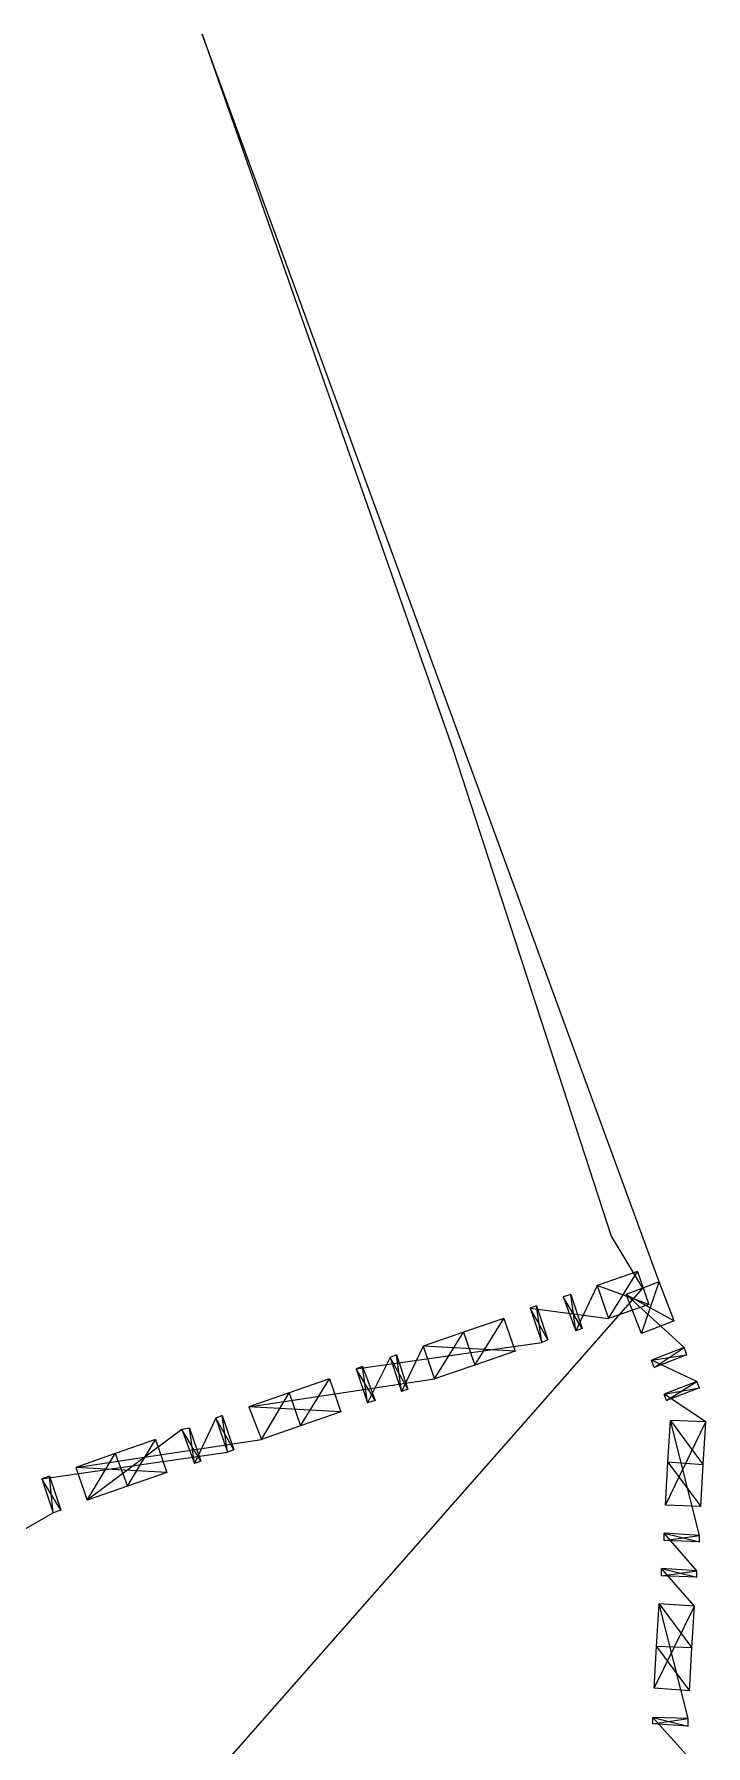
# Model space of a CAD drawing. Header units: metres. Extents: x 0 to 805, y 0 to 1107.
# Drawn here: x 697 to 730.8, y 1020.5 to 1106.6 of the extents above; entities that cross this region are included whole.
import ezdxf

# ---------------------------------------------------------------- set-up
doc = ezdxf.new("R2010")
doc.units = ezdxf.units.M
doc.layers.add('GUIDES', color=8, linetype='Continuous')
doc.layers.add('ROADS', color=7, linetype='Continuous')

msp = doc.modelspace()

# ---------------------------------------------------------------- linework, layer by layer
at = {"layer": 'GUIDES'}
for points in [[(725.29, 1043.672), (725.861, 1042.021), (727.322, 1044.37), (725.29, 1043.672)], [(725.861, 1042.021), (727.322, 1044.37), (727.893, 1042.719), (725.861, 1042.021)], [(723.575, 1043.1), (724.21, 1041.386), (723.956, 1043.227), (723.575, 1043.1)], [(724.21, 1041.386), (723.956, 1043.227), (724.528, 1041.513), (724.21, 1041.386)], [(728.401, 1043.862), (726.75, 1043.227), (729.163, 1041.894), (728.401, 1043.862)], [(726.75, 1043.227), (729.163, 1041.894), (727.512, 1041.259), (726.75, 1043.227)], [(721.924, 1042.529), (722.496, 1040.814), (722.242, 1042.656), (721.924, 1042.529)], [(722.496, 1040.814), (722.242, 1042.656), (722.813, 1040.941), (722.496, 1040.814)], [(718.559, 1041.322), (719.13, 1039.671), (720.591, 1042.021), (718.559, 1041.322)], [(719.13, 1039.671), (720.591, 1042.021), (721.162, 1040.37), (719.13, 1039.671)], [(716.527, 1040.624), (717.098, 1038.973), (718.559, 1041.322), (716.527, 1040.624)], [(717.098, 1038.973), (718.559, 1041.322), (719.13, 1039.671), (717.098, 1038.973)], [(714.876, 1040.052), (715.447, 1038.338), (715.193, 1040.179), (714.876, 1040.052)], [(715.447, 1038.338), (715.193, 1040.179), (715.765, 1038.465), (715.447, 1038.338)], [(729.671, 1040.56), (728.02, 1039.925), (729.798, 1040.179), (729.671, 1040.56)], [(728.02, 1039.925), (729.798, 1040.179), (728.147, 1039.544), (728.02, 1039.925)], [(709.796, 1038.274), (710.367, 1036.623), (711.828, 1038.973), (709.796, 1038.274)], [(710.367, 1036.623), (711.828, 1038.973), (712.399, 1037.322), (710.367, 1036.623)], [(713.161, 1039.481), (713.733, 1037.766), (713.479, 1039.608), (713.161, 1039.481)], [(713.733, 1037.766), (713.479, 1039.608), (714.114, 1037.893), (713.733, 1037.766)], [(707.764, 1037.576), (708.399, 1035.925), (709.796, 1038.274), (707.764, 1037.576)], [(708.399, 1035.925), (709.796, 1038.274), (710.367, 1036.623), (708.399, 1035.925)], [(730.306, 1038.846), (728.655, 1038.211), (730.433, 1038.528), (730.306, 1038.846)], [(728.655, 1038.211), (730.433, 1038.528), (728.782, 1037.893), (728.655, 1038.211)], [(704.398, 1036.433), (705.033, 1034.718), (704.779, 1036.496), (704.398, 1036.433)], [(705.033, 1034.718), (704.779, 1036.496), (705.351, 1034.845), (705.033, 1034.718)], [(706.113, 1037.004), (706.684, 1035.29), (706.43, 1037.131), (706.113, 1037.004)], [(706.684, 1035.29), (706.43, 1037.131), (707.002, 1035.417), (706.684, 1035.29)], [(728.973, 1036.877), (730.624, 1034.655), (728.846, 1034.782), (728.973, 1036.877)], [(730.751, 1036.814), (728.973, 1036.877), (730.624, 1034.655), (730.751, 1036.814)], [(701.033, 1035.226), (701.668, 1033.575), (703.065, 1035.925), (701.033, 1035.226)], [(701.668, 1033.575), (703.065, 1035.925), (703.636, 1034.274), (701.668, 1033.575)], [(699.064, 1034.528), (699.636, 1032.877), (701.033, 1035.226), (699.064, 1034.528)], [(699.636, 1032.877), (701.033, 1035.226), (701.668, 1033.575), (699.636, 1032.877)], [(728.846, 1034.782), (730.497, 1032.559), (728.719, 1032.623), (728.846, 1034.782)], [(730.624, 1034.655), (728.846, 1034.782), (730.497, 1032.559), (730.624, 1034.655)], [(697.35, 1033.956), (697.921, 1032.242), (697.731, 1034.083), (697.35, 1033.956)], [(697.921, 1032.242), (697.731, 1034.083), (698.302, 1032.369), (697.921, 1032.242)], [(730.433, 1031.099), (728.655, 1031.226), (730.433, 1030.781), (730.433, 1031.099)], [(728.655, 1031.226), (730.433, 1030.781), (728.655, 1030.845), (728.655, 1031.226)], [(730.306, 1029.321), (728.528, 1029.448), (730.306, 1029.003), (730.306, 1029.321)], [(728.528, 1029.448), (730.306, 1029.003), (728.528, 1029.067), (728.528, 1029.448)], [(728.401, 1027.67), (730.052, 1025.447), (728.274, 1025.511), (728.401, 1027.67)], [(730.179, 1027.543), (728.401, 1027.67), (730.052, 1025.447), (730.179, 1027.543)], [(728.274, 1025.511), (729.925, 1023.288), (728.147, 1023.415), (728.274, 1025.511)], [(730.052, 1025.447), (728.274, 1025.511), (729.925, 1023.288), (730.052, 1025.447)], [(729.862, 1021.891), (728.084, 1021.955), (729.862, 1021.51), (729.862, 1021.891)], [(728.084, 1021.955), (729.862, 1021.51), (728.084, 1021.637), (728.084, 1021.955)]]:
    msp.add_lwpolyline(points, close=True, dxfattribs=at)
at = {"layer": 'ROADS'}
for points in [[(729.735, 1020.113), (728.084, 1021.955), (729.862, 1021.51), (728.084, 1021.637), (729.862, 1021.891), (728.401, 1027.67), (730.052, 1025.447), (728.274, 1025.511), (729.925, 1023.288), (728.147, 1023.415), (730.179, 1027.543), (728.528, 1029.448), (730.306, 1029.003), (728.528, 1029.067), (730.306, 1029.321), (728.655, 1031.226), (730.433, 1030.781), (728.655, 1030.845), (730.433, 1031.099), (728.973, 1036.877), (730.624, 1034.655), (728.846, 1034.782), (730.497, 1032.559), (728.719, 1032.623), (730.751, 1036.814), (728.655, 1038.211), (730.433, 1038.528), (728.782, 1037.893), (730.306, 1038.846), (728.02, 1039.925), (729.798, 1040.179), (728.147, 1039.544), (729.671, 1040.56), (726.75, 1043.227), (729.163, 1041.894), (727.512, 1041.259), (728.401, 1043.862), (705.414, 1106.6), (718.051, 1070.596), (725.988, 1046.148), (727.576, 1043.545), (699.255, 1011.35)], [(689.285, 1027.289), (697.921, 1032.242), (697.731, 1034.083), (698.302, 1032.369), (697.35, 1033.956), (706.684, 1035.29), (706.43, 1037.131), (707.002, 1035.417), (706.113, 1037.004), (705.033, 1034.718), (704.779, 1036.496), (705.351, 1034.845), (704.398, 1036.433), (699.636, 1032.877), (701.033, 1035.226), (701.668, 1033.575), (703.065, 1035.925), (703.636, 1034.274), (699.064, 1034.528), (708.399, 1035.925), (709.796, 1038.274), (710.367, 1036.623), (711.828, 1038.973), (712.399, 1037.322), (707.764, 1037.576), (717.098, 1038.973), (718.559, 1041.322), (719.13, 1039.671), (720.591, 1042.021), (721.162, 1040.37), (716.527, 1040.624), (715.447, 1038.338), (715.193, 1040.179), (715.765, 1038.465), (714.876, 1040.052), (713.733, 1037.766), (713.479, 1039.608), (714.114, 1037.893), (713.161, 1039.481), (722.496, 1040.814), (722.242, 1042.656), (722.813, 1040.941), (721.924, 1042.529), (725.861, 1042.021), (727.322, 1044.37), (727.893, 1042.719), (725.29, 1043.672), (724.21, 1041.386), (723.956, 1043.227), (724.528, 1041.513), (723.575, 1043.1)]]:
    msp.add_lwpolyline(points, dxfattribs=at)

doc.saveas('drawing.dxf')
